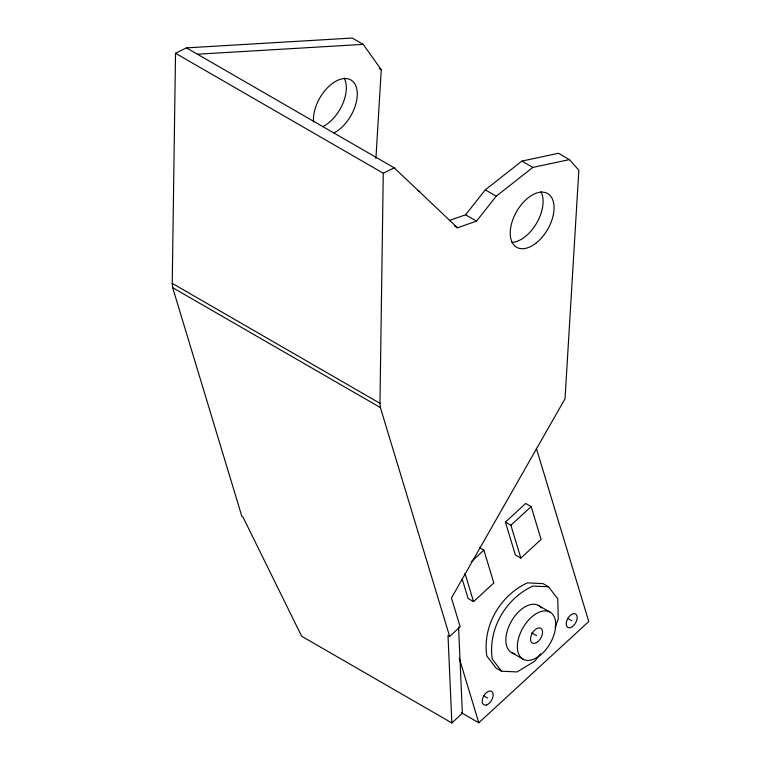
<?xml version="1.0" encoding="UTF-8"?>
<svg xmlns="http://www.w3.org/2000/svg" width="761" height="761" viewBox="0 0 761 761"><rect width="100%" height="100%" fill="white"/><g stroke="black" fill="none" stroke-linecap="round" stroke-linejoin="round"><path stroke-width="1.14" d="M458.56 626.988L462.365 713.276L451.853 722.95L301.66 636.244L243.006 517.128L241.903 516.5L172.661 287.648L172.233 283.377L175.525 53.289L186.464 47.886L352.257 38.05L363.225 44.376L381.271 69.727L375.905 158.497M449.875 220.281L465.57 214.802L485.29 189.86L521.875 161.094L558.441 153.284L569.399 159.61L578.845 170.207L565.033 398.745L451.454 597.994L460.158 626.76L449.646 636.434L380.405 407.592L379.977 403.311L383.268 173.223L175.525 53.289M555.035 627.673L558.251 618.978L557.765 598.84L548.51 586.788L543.021 583.62L527.478 582.878C500.196 595.216 482.293 626.151 486.793 655.982L496.048 668.034L501.528 671.202L517.08 671.944L534.755 661.185L540.5 653.794M454.488 226.055L457.475 227.786L476.538 221.128L496.248 196.186L532.843 167.42L569.399 159.61M505.418 522.094L525.689 503.43L531.168 506.598L541.1 539.425L520.838 558.089L515.359 554.921L505.418 522.094L510.897 525.252L520.838 558.089M471.221 561.799L483.882 550.136L479.316 547.501M510.897 525.252L531.168 506.598M462.25 579.216L468.072 598.46L473.551 601.628L493.813 582.964L483.882 550.136M461.366 712.705L478.802 722.769L588.767 621.509L536.343 448.267M383.268 173.223L394.208 167.82L457.475 227.786M197.422 54.212L363.225 44.376M548.51 586.788L532.957 586.046C505.675 598.384 487.772 629.318 492.272 659.15L501.528 671.202M379.282 68.576L381.271 69.727M521.875 161.094L532.843 167.42M485.29 189.86L496.248 196.186M186.464 47.886L394.208 167.82M465.57 214.802L476.538 221.128M417.856 190.412L419.844 191.563M172.233 283.377L379.977 403.311M172.661 287.648L380.405 407.592M567.62 618.332L571.73 620.7M538.208 605.29L549.718 611.939M531.73 632.867L536.534 635.644M511.83 652.7L523.34 659.34M449.646 636.434L448.001 635.483L451.853 722.95M483.558 695.735L487.668 698.103M464.99 573.328L473.551 601.628M459.273 658.227L478.802 722.769M514.807 653.642A27.13 15.667 -60 0 1 511.525 621.043A27.13 15.667 -60 0 1 541.366 607.963M313.561 121.998A31.011 17.903 -60 0 1 334.393 82.083A31.011 17.903 -60 0 1 357.29 94.507A31.011 17.903 -60 0 1 333.784 132.975M540.909 191.658A31.011 17.903 -60 0 1 536.781 222.868A31.011 17.903 -60 0 1 511.877 242.388M344.134 78.05A31.011 17.903 -60 0 1 322.826 126.649M570.455 627.587A7.753 4.471 -60 0 0 576.981 615.858A7.753 4.471 -60 0 0 567.744 618.645A7.753 4.471 -60 0 0 570.455 627.587M486.393 704.99A7.753 4.471 -60 0 0 492.919 693.261A7.753 4.471 -60 0 0 483.682 696.049A7.753 4.471 -60 0 0 486.393 704.99M536.695 642.503A8.523 4.927 -60 0 0 541.67 629.033A8.523 4.927 -60 0 0 531.226 635.387A8.523 4.927 -60 0 0 536.695 642.503M537.057 657.485A27.13 15.667 -60 0 0 552.876 614.603A27.13 15.667 -60 0 0 519.658 634.836A27.13 15.667 -60 0 0 537.057 657.485M536.277 242.902A31.011 17.903 -60 0 0 548.729 194.283A31.011 17.903 -60 0 0 511.43 224.086A31.011 17.903 -60 0 0 536.277 242.902"/></g></svg>
